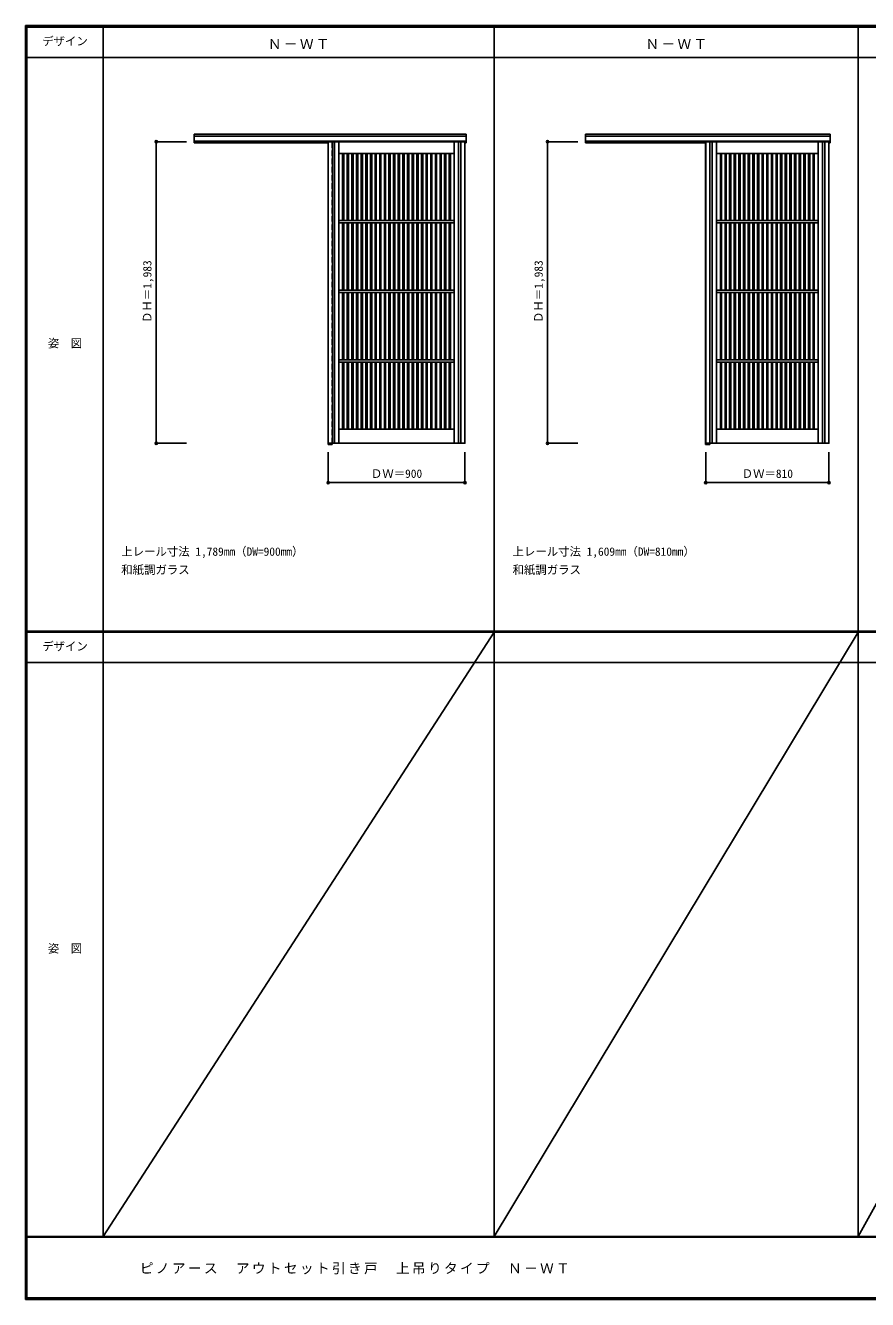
# Model space of a CAD drawing. Units: millimetres, scale not verified. Extents: x -6000 to 5700, y -4307 to 4175.
# Drawn here: x -6000 to -461, y -4205 to 4175 of the extents above; entities that cross this region are included whole.
import ezdxf
from ezdxf.enums import TextEntityAlignment as Align

# ---------------------------------------------------------------- set-up
doc = ezdxf.new("R2010")
doc.units = ezdxf.units.MM
doc.header["$LTSCALE"] = 30
doc.header["$PDMODE"] = 32
doc.header["$PDSIZE"] = 15
doc.linetypes.add('DASHED1', pattern=[1.8, 1.2, -0.6])
for name, color, linetype in [('0-2_扉', 3, 'Continuous'), ('0-3_仕上げ', 3, 'Continuous'), ('0-4_枠', 3, 'Continuous'), ('0-A_文字', 7, 'Continuous'), ('0-B_寸法', 4, 'Continuous'), ('F-1_枠', 6, 'Continuous'), ('F-A_文字', 7, 'Continuous')]:
    doc.layers.add(name, color=color, linetype=linetype)
doc.styles.add('ＭＳ ゴシック', font='')
doc.styles.get('ＭＳ ゴシック').set_extended_font_data('MS Gothic')

msp = doc.modelspace()

# ---------------------------------------------------------------- linework, layer by layer
at = {"layer": '0-2_扉', "color": 4, "linetype": 'DASHED1'}
for p, q in [((-4009, 3410), (-4009, 3406)), ((-1525, 3410), (-1525, 3406))]:
    msp.add_line(p, q, dxfattribs=at)
at = {"layer": '0-2_扉'}
for p, q in [((-4009, 3410), (-4009, 1427)), ((-4009, 3410), (-3109, 3410)), ((-1525, 3410), (-1525, 1427)), ((-1525, 3410), (-715, 3410))]:
    msp.add_line(p, q, dxfattribs=at)
for points in [[(-4009, 1427), (-3109, 1427), (-3109, 3410)], [(-1525, 1427), (-715, 1427), (-715, 3410)]]:
    msp.add_lwpolyline(points, dxfattribs=at)
at = {"layer": '0-3_仕上げ'}
for p, q in [((-3981.5, 3410), (-3981.5, 1427)), ((-3966.5, 3410), (-3966.5, 1427)), ((-3151.5, 1427), (-3151.5, 3410)), ((-3136.5, 1427), (-3136.5, 3410)), ((-1497.5, 3410), (-1497.5, 1427)), ((-1482.5, 3410), (-1482.5, 1427)), ((-757.5, 1427), (-757.5, 3410)), ((-742.5, 1427), (-742.5, 3410)), ((-3913.75, 3334), (-3913.75, 2891.5)), ((-3905.75, 3334), (-3905.75, 2891.5)), ((-3883.25, 3334), (-3883.25, 2891.5)), ((-3875.25, 3334), (-3875.25, 2891.5)), ((-3852.75, 3334), (-3852.75, 2891.5)), ((-3844.75, 3334), (-3844.75, 2891.5)), ((-3822.25, 3334), (-3822.25, 2891.5)), ((-3814.25, 3334), (-3814.25, 2891.5)), ((-3791.75, 3334), (-3791.75, 2891.5)), ((-3783.75, 3334), (-3783.75, 2891.5)), ((-3761.25, 3334), (-3761.25, 2891.5)), ((-3753.25, 3334), (-3753.25, 2891.5)), ((-3730.75, 3334), (-3730.75, 2891.5)), ((-3722.75, 3334), (-3722.75, 2891.5)), ((-3700.25, 3334), (-3700.25, 2891.5)), ((-3692.25, 3334), (-3692.25, 2891.5)), ((-3669.75, 3334), (-3669.75, 2891.5)), ((-3661.75, 3334), (-3661.75, 2891.5)), ((-3639.25, 3334), (-3639.25, 2891.5)), ((-3631.25, 3334), (-3631.25, 2891.5)), ((-3608.75, 3334), (-3608.75, 2891.5)), ((-3600.75, 3334), (-3600.75, 2891.5)), ((-3578.25, 3334), (-3578.25, 2891.5)), ((-3570.25, 3334), (-3570.25, 2891.5)), ((-3547.75, 3334), (-3547.75, 2891.5)), ((-3539.75, 3334), (-3539.75, 2891.5)), ((-3517.25, 3334), (-3517.25, 2891.5)), ((-3509.25, 3334), (-3509.25, 2891.5)), ((-3486.75, 3334), (-3486.75, 2891.5)), ((-3478.75, 3334), (-3478.75, 2891.5)), ((-3456.25, 3334), (-3456.25, 2891.5)), ((-3448.25, 3334), (-3448.25, 2891.5)), ((-3425.75, 3334), (-3425.75, 2891.5)), ((-3417.75, 3334), (-3417.75, 2891.5)), ((-3395.25, 3334), (-3395.25, 2891.5)), ((-3387.25, 3334), (-3387.25, 2891.5)), ((-3364.75, 3334), (-3364.75, 2891.5)), ((-3356.75, 3334), (-3356.75, 2891.5)), ((-3334.25, 3334), (-3334.25, 2891.5)), ((-3326.25, 3334), (-3326.25, 2891.5)), ((-3303.75, 3334), (-3303.75, 2891.5)), ((-3295.75, 3334), (-3295.75, 2891.5)), ((-3273.25, 3334), (-3273.25, 2891.5)), ((-3265.25, 3334), (-3265.25, 2891.5)), ((-3242.75, 3334), (-3242.75, 2891.5)), ((-3234.75, 3334), (-3234.75, 2891.5)), ((-3212.25, 3334), (-3212.25, 2891.5)), ((-3204.25, 3334), (-3204.25, 2891.5)), ((-1429, 3334), (-1429, 2891.5)), ((-1421, 3334), (-1421, 2891.5)), ((-1398.5, 3334), (-1398.5, 2891.5)), ((-1390.5, 3334), (-1390.5, 2891.5)), ((-1368, 3334), (-1368, 2891.5)), ((-1360, 3334), (-1360, 2891.5)), ((-1337.5, 3334), (-1337.5, 2891.5)), ((-1329.5, 3334), (-1329.5, 2891.5)), ((-1307, 3334), (-1307, 2891.5)), ((-1299, 3334), (-1299, 2891.5)), ((-1276.5, 3334), (-1276.5, 2891.5)), ((-1268.5, 3334), (-1268.5, 2891.5)), ((-1246, 3334), (-1246, 2891.5)), ((-1238, 3334), (-1238, 2891.5)), ((-1215.5, 3334), (-1215.5, 2891.5)), ((-1207.5, 3334), (-1207.5, 2891.5)), ((-1185, 3334), (-1185, 2891.5)), ((-1177, 3334), (-1177, 2891.5)), ((-1154.5, 3334), (-1154.5, 2891.5)), ((-1146.5, 3334), (-1146.5, 2891.5)), ((-1124, 3334), (-1124, 2891.5)), ((-1116, 3334), (-1116, 2891.5)), ((-1093.5, 3334), (-1093.5, 2891.5)), ((-1085.5, 3334), (-1085.5, 2891.5)), ((-1063, 3334), (-1063, 2891.5)), ((-1055, 3334), (-1055, 2891.5)), ((-1032.5, 3334), (-1032.5, 2891.5)), ((-1024.5, 3334), (-1024.5, 2891.5)), ((-1002, 3334), (-1002, 2891.5)), ((-994, 3334), (-994, 2891.5)), ((-971.5, 3334), (-971.5, 2891.5)), ((-963.5, 3334), (-963.5, 2891.5)), ((-941, 3334), (-941, 2891.5)), ((-933, 3334), (-933, 2891.5)), ((-910.5, 3334), (-910.5, 2891.5)), ((-902.5, 3334), (-902.5, 2891.5)), ((-880, 3334), (-880, 2891.5)), ((-872, 3334), (-872, 2891.5)), ((-849.5, 3334), (-849.5, 2891.5)), ((-841.5, 3334), (-841.5, 2891.5)), ((-819, 3334), (-819, 2891.5)), ((-811, 3334), (-811, 2891.5)), ((-3179, 2891.5), (-3939, 2891.5)), ((-3179, 2876.5), (-3939, 2876.5)), ((-3913.75, 2876.5), (-3913.75, 2434)), ((-3905.75, 2876.5), (-3905.75, 2434)), ((-3883.25, 2876.5), (-3883.25, 2434)), ((-3875.25, 2876.5), (-3875.25, 2434)), ((-3852.75, 2876.5), (-3852.75, 2434)), ((-3844.75, 2876.5), (-3844.75, 2434)), ((-3822.25, 2876.5), (-3822.25, 2434)), ((-3814.25, 2876.5), (-3814.25, 2434)), ((-3791.75, 2876.5), (-3791.75, 2434)), ((-3783.75, 2876.5), (-3783.75, 2434)), ((-3761.25, 2876.5), (-3761.25, 2434)), ((-3753.25, 2876.5), (-3753.25, 2434)), ((-3730.75, 2876.5), (-3730.75, 2434)), ((-3722.75, 2876.5), (-3722.75, 2434)), ((-3700.25, 2876.5), (-3700.25, 2434)), ((-3692.25, 2876.5), (-3692.25, 2434)), ((-3669.75, 2876.5), (-3669.75, 2434)), ((-3661.75, 2876.5), (-3661.75, 2434)), ((-3639.25, 2876.5), (-3639.25, 2434)), ((-3631.25, 2876.5), (-3631.25, 2434)), ((-3608.75, 2876.5), (-3608.75, 2434)), ((-3600.75, 2876.5), (-3600.75, 2434)), ((-3578.25, 2876.5), (-3578.25, 2434)), ((-3570.25, 2876.5), (-3570.25, 2434)), ((-3547.75, 2876.5), (-3547.75, 2434)), ((-3539.75, 2876.5), (-3539.75, 2434)), ((-3517.25, 2876.5), (-3517.25, 2434)), ((-3509.25, 2876.5), (-3509.25, 2434)), ((-3486.75, 2876.5), (-3486.75, 2434)), ((-3478.75, 2876.5), (-3478.75, 2434)), ((-3456.25, 2876.5), (-3456.25, 2434)), ((-3448.25, 2876.5), (-3448.25, 2434)), ((-3425.75, 2876.5), (-3425.75, 2434)), ((-3417.75, 2876.5), (-3417.75, 2434)), ((-3395.25, 2876.5), (-3395.25, 2434)), ((-3387.25, 2876.5), (-3387.25, 2434)), ((-3364.75, 2876.5), (-3364.75, 2434)), ((-3356.75, 2876.5), (-3356.75, 2434)), ((-3334.25, 2876.5), (-3334.25, 2434)), ((-3326.25, 2876.5), (-3326.25, 2434)), ((-3303.75, 2876.5), (-3303.75, 2434)), ((-3295.75, 2876.5), (-3295.75, 2434)), ((-3273.25, 2876.5), (-3273.25, 2434)), ((-3265.25, 2876.5), (-3265.25, 2434)), ((-3242.75, 2876.5), (-3242.75, 2434)), ((-3234.75, 2876.5), (-3234.75, 2434)), ((-3212.25, 2876.5), (-3212.25, 2434)), ((-3204.25, 2876.5), (-3204.25, 2434)), ((-785, 2891.5), (-1455, 2891.5)), ((-785, 2876.5), (-1455, 2876.5)), ((-1429, 2876.5), (-1429, 2434)), ((-1421, 2876.5), (-1421, 2434)), ((-1398.5, 2876.5), (-1398.5, 2434)), ((-1390.5, 2876.5), (-1390.5, 2434)), ((-1368, 2876.5), (-1368, 2434)), ((-1360, 2876.5), (-1360, 2434)), ((-1337.5, 2876.5), (-1337.5, 2434)), ((-1329.5, 2876.5), (-1329.5, 2434)), ((-1307, 2876.5), (-1307, 2434)), ((-1299, 2876.5), (-1299, 2434)), ((-1276.5, 2876.5), (-1276.5, 2434)), ((-1268.5, 2876.5), (-1268.5, 2434)), ((-1246, 2876.5), (-1246, 2434)), ((-1238, 2876.5), (-1238, 2434)), ((-1215.5, 2876.5), (-1215.5, 2434)), ((-1207.5, 2876.5), (-1207.5, 2434)), ((-1185, 2876.5), (-1185, 2434)), ((-1177, 2876.5), (-1177, 2434)), ((-1154.5, 2876.5), (-1154.5, 2434)), ((-1146.5, 2876.5), (-1146.5, 2434)), ((-1124, 2876.5), (-1124, 2434)), ((-1116, 2876.5), (-1116, 2434)), ((-1093.5, 2876.5), (-1093.5, 2434)), ((-1085.5, 2876.5), (-1085.5, 2434)), ((-1063, 2876.5), (-1063, 2434)), ((-1055, 2876.5), (-1055, 2434)), ((-1032.5, 2876.5), (-1032.5, 2434)), ((-1024.5, 2876.5), (-1024.5, 2434)), ((-1002, 2876.5), (-1002, 2434)), ((-994, 2876.5), (-994, 2434)), ((-971.5, 2876.5), (-971.5, 2434)), ((-963.5, 2876.5), (-963.5, 2434)), ((-941, 2876.5), (-941, 2434)), ((-933, 2876.5), (-933, 2434)), ((-910.5, 2876.5), (-910.5, 2434)), ((-902.5, 2876.5), (-902.5, 2434)), ((-880, 2876.5), (-880, 2434)), ((-872, 2876.5), (-872, 2434)), ((-849.5, 2876.5), (-849.5, 2434)), ((-841.5, 2876.5), (-841.5, 2434)), ((-819, 2876.5), (-819, 2434)), ((-811, 2876.5), (-811, 2434)), ((-3179, 2434), (-3939, 2434)), ((-785, 2434), (-1455, 2434)), ((-3179, 2419), (-3939, 2419)), ((-3913.75, 2419), (-3913.75, 1976.5)), ((-3905.75, 2419), (-3905.75, 1976.5)), ((-3883.25, 2419), (-3883.25, 1976.5)), ((-3875.25, 2419), (-3875.25, 1976.5)), ((-3852.75, 2419), (-3852.75, 1976.5)), ((-3844.75, 2419), (-3844.75, 1976.5)), ((-3822.25, 2419), (-3822.25, 1976.5)), ((-3814.25, 2419), (-3814.25, 1976.5)), ((-3791.75, 2419), (-3791.75, 1976.5)), ((-3783.75, 2419), (-3783.75, 1976.5)), ((-3761.25, 2419), (-3761.25, 1976.5)), ((-3753.25, 2419), (-3753.25, 1976.5)), ((-3730.75, 2419), (-3730.75, 1976.5)), ((-3722.75, 2419), (-3722.75, 1976.5)), ((-3700.25, 2419), (-3700.25, 1976.5)), ((-3692.25, 2419), (-3692.25, 1976.5)), ((-3669.75, 2419), (-3669.75, 1976.5)), ((-3661.75, 2419), (-3661.75, 1976.5)), ((-3639.25, 2419), (-3639.25, 1976.5)), ((-3631.25, 2419), (-3631.25, 1976.5)), ((-3608.75, 2419), (-3608.75, 1976.5)), ((-3600.75, 2419), (-3600.75, 1976.5)), ((-3578.25, 2419), (-3578.25, 1976.5)), ((-3570.25, 2419), (-3570.25, 1976.5)), ((-3547.75, 2419), (-3547.75, 1976.5)), ((-3539.75, 2419), (-3539.75, 1976.5)), ((-3517.25, 2419), (-3517.25, 1976.5)), ((-3509.25, 2419), (-3509.25, 1976.5)), ((-3486.75, 2419), (-3486.75, 1976.5)), ((-3478.75, 2419), (-3478.75, 1976.5)), ((-3456.25, 2419), (-3456.25, 1976.5)), ((-3448.25, 2419), (-3448.25, 1976.5)), ((-3425.75, 2419), (-3425.75, 1976.5)), ((-3417.75, 2419), (-3417.75, 1976.5)), ((-3395.25, 2419), (-3395.25, 1976.5)), ((-3387.25, 2419), (-3387.25, 1976.5)), ((-3364.75, 2419), (-3364.75, 1976.5)), ((-3356.75, 2419), (-3356.75, 1976.5)), ((-3334.25, 2419), (-3334.25, 1976.5)), ((-3326.25, 2419), (-3326.25, 1976.5)), ((-3303.75, 2419), (-3303.75, 1976.5)), ((-3295.75, 2419), (-3295.75, 1976.5)), ((-3273.25, 2419), (-3273.25, 1976.5)), ((-3265.25, 2419), (-3265.25, 1976.5)), ((-3242.75, 2419), (-3242.75, 1976.5)), ((-3234.75, 2419), (-3234.75, 1976.5)), ((-3212.25, 2419), (-3212.25, 1976.5)), ((-3204.25, 2419), (-3204.25, 1976.5)), ((-785, 2419), (-1455, 2419)), ((-1429, 2419), (-1429, 1976.5)), ((-1421, 2419), (-1421, 1976.5)), ((-1398.5, 2419), (-1398.5, 1976.5)), ((-1390.5, 2419), (-1390.5, 1976.5)), ((-1368, 2419), (-1368, 1976.5)), ((-1360, 2419), (-1360, 1976.5)), ((-1337.5, 2419), (-1337.5, 1976.5)), ((-1329.5, 2419), (-1329.5, 1976.5)), ((-1307, 2419), (-1307, 1976.5)), ((-1299, 2419), (-1299, 1976.5)), ((-1276.5, 2419), (-1276.5, 1976.5)), ((-1268.5, 2419), (-1268.5, 1976.5)), ((-1246, 2419), (-1246, 1976.5)), ((-1238, 2419), (-1238, 1976.5)), ((-1215.5, 2419), (-1215.5, 1976.5)), ((-1207.5, 2419), (-1207.5, 1976.5)), ((-1185, 2419), (-1185, 1976.5)), ((-1177, 2419), (-1177, 1976.5)), ((-1154.5, 2419), (-1154.5, 1976.5)), ((-1146.5, 2419), (-1146.5, 1976.5)), ((-1124, 2419), (-1124, 1976.5)), ((-1116, 2419), (-1116, 1976.5)), ((-1093.5, 2419), (-1093.5, 1976.5)), ((-1085.5, 2419), (-1085.5, 1976.5)), ((-1063, 2419), (-1063, 1976.5)), ((-1055, 2419), (-1055, 1976.5)), ((-1032.5, 2419), (-1032.5, 1976.5)), ((-1024.5, 2419), (-1024.5, 1976.5)), ((-1002, 2419), (-1002, 1976.5)), ((-994, 2419), (-994, 1976.5)), ((-971.5, 2419), (-971.5, 1976.5)), ((-963.5, 2419), (-963.5, 1976.5)), ((-941, 2419), (-941, 1976.5)), ((-933, 2419), (-933, 1976.5)), ((-910.5, 2419), (-910.5, 1976.5)), ((-902.5, 2419), (-902.5, 1976.5)), ((-880, 2419), (-880, 1976.5)), ((-872, 2419), (-872, 1976.5)), ((-849.5, 2419), (-849.5, 1976.5)), ((-841.5, 2419), (-841.5, 1976.5)), ((-819, 2419), (-819, 1976.5)), ((-811, 2419), (-811, 1976.5)), ((-3179, 1976.5), (-3939, 1976.5)), ((-3179, 1961.5), (-3939, 1961.5)), ((-3913.75, 1961.5), (-3913.75, 1519)), ((-3905.75, 1961.5), (-3905.75, 1519)), ((-3883.25, 1961.5), (-3883.25, 1519)), ((-3875.25, 1961.5), (-3875.25, 1519)), ((-3852.75, 1961.5), (-3852.75, 1519)), ((-3844.75, 1961.5), (-3844.75, 1519)), ((-3822.25, 1961.5), (-3822.25, 1519)), ((-3814.25, 1961.5), (-3814.25, 1519)), ((-3791.75, 1961.5), (-3791.75, 1519)), ((-3783.75, 1961.5), (-3783.75, 1519)), ((-3761.25, 1961.5), (-3761.25, 1519)), ((-3753.25, 1961.5), (-3753.25, 1519)), ((-3730.75, 1961.5), (-3730.75, 1519)), ((-3722.75, 1961.5), (-3722.75, 1519)), ((-3700.25, 1961.5), (-3700.25, 1519)), ((-3692.25, 1961.5), (-3692.25, 1519)), ((-3669.75, 1961.5), (-3669.75, 1519)), ((-3661.75, 1961.5), (-3661.75, 1519)), ((-3639.25, 1961.5), (-3639.25, 1519)), ((-3631.25, 1961.5), (-3631.25, 1519)), ((-3608.75, 1961.5), (-3608.75, 1519)), ((-3600.75, 1961.5), (-3600.75, 1519)), ((-3578.25, 1961.5), (-3578.25, 1519)), ((-3570.25, 1961.5), (-3570.25, 1519)), ((-3547.75, 1961.5), (-3547.75, 1519)), ((-3539.75, 1961.5), (-3539.75, 1519)), ((-3517.25, 1961.5), (-3517.25, 1519)), ((-3509.25, 1961.5), (-3509.25, 1519)), ((-3486.75, 1961.5), (-3486.75, 1519)), ((-3478.75, 1961.5), (-3478.75, 1519)), ((-3456.25, 1961.5), (-3456.25, 1519)), ((-3448.25, 1961.5), (-3448.25, 1519)), ((-3425.75, 1961.5), (-3425.75, 1519)), ((-3417.75, 1961.5), (-3417.75, 1519)), ((-3395.25, 1961.5), (-3395.25, 1519)), ((-3387.25, 1961.5), (-3387.25, 1519)), ((-3364.75, 1961.5), (-3364.75, 1519)), ((-3356.75, 1961.5), (-3356.75, 1519)), ((-3334.25, 1961.5), (-3334.25, 1519)), ((-3326.25, 1961.5), (-3326.25, 1519)), ((-3303.75, 1961.5), (-3303.75, 1519)), ((-3295.75, 1961.5), (-3295.75, 1519)), ((-3273.25, 1961.5), (-3273.25, 1519)), ((-3265.25, 1961.5), (-3265.25, 1519)), ((-3242.75, 1961.5), (-3242.75, 1519)), ((-3234.75, 1961.5), (-3234.75, 1519)), ((-3212.25, 1961.5), (-3212.25, 1519)), ((-3204.25, 1961.5), (-3204.25, 1519)), ((-785, 1976.5), (-1455, 1976.5)), ((-785, 1961.5), (-1455, 1961.5)), ((-1429, 1961.5), (-1429, 1519)), ((-1421, 1961.5), (-1421, 1519)), ((-1398.5, 1961.5), (-1398.5, 1519)), ((-1390.5, 1961.5), (-1390.5, 1519)), ((-1368, 1961.5), (-1368, 1519)), ((-1360, 1961.5), (-1360, 1519)), ((-1337.5, 1961.5), (-1337.5, 1519)), ((-1329.5, 1961.5), (-1329.5, 1519)), ((-1307, 1961.5), (-1307, 1519)), ((-1299, 1961.5), (-1299, 1519)), ((-1276.5, 1961.5), (-1276.5, 1519)), ((-1268.5, 1961.5), (-1268.5, 1519)), ((-1246, 1961.5), (-1246, 1519)), ((-1238, 1961.5), (-1238, 1519)), ((-1215.5, 1961.5), (-1215.5, 1519)), ((-1207.5, 1961.5), (-1207.5, 1519)), ((-1185, 1961.5), (-1185, 1519)), ((-1177, 1961.5), (-1177, 1519)), ((-1154.5, 1961.5), (-1154.5, 1519)), ((-1146.5, 1961.5), (-1146.5, 1519)), ((-1124, 1961.5), (-1124, 1519)), ((-1116, 1961.5), (-1116, 1519)), ((-1093.5, 1961.5), (-1093.5, 1519)), ((-1085.5, 1961.5), (-1085.5, 1519)), ((-1063, 1961.5), (-1063, 1519)), ((-1055, 1961.5), (-1055, 1519)), ((-1032.5, 1961.5), (-1032.5, 1519)), ((-1024.5, 1961.5), (-1024.5, 1519)), ((-1002, 1961.5), (-1002, 1519)), ((-994, 1961.5), (-994, 1519)), ((-971.5, 1961.5), (-971.5, 1519)), ((-963.5, 1961.5), (-963.5, 1519)), ((-941, 1961.5), (-941, 1519)), ((-933, 1961.5), (-933, 1519)), ((-910.5, 1961.5), (-910.5, 1519)), ((-902.5, 1961.5), (-902.5, 1519)), ((-880, 1961.5), (-880, 1519)), ((-872, 1961.5), (-872, 1519)), ((-849.5, 1961.5), (-849.5, 1519)), ((-841.5, 1961.5), (-841.5, 1519)), ((-819, 1961.5), (-819, 1519)), ((-811, 1961.5), (-811, 1519))]:
    msp.add_line(p, q, dxfattribs=at)
at = {"layer": '0-3_仕上げ', "color": 7}
for p, q in [((-3939, 3410), (-3939, 1427)), ((-3179, 1427), (-3179, 3410)), ((-1455, 3410), (-1455, 1427)), ((-785, 1427), (-785, 3410)), ((-3179, 3334), (-3939, 3334)), ((-785, 3334), (-1455, 3334)), ((-3179, 1519), (-3939, 1519)), ((-785, 1519), (-1455, 1519))]:
    msp.add_line(p, q, dxfattribs=at)
at = {"layer": '0-4_枠'}
for p, q in [((-4890, 3460), (-3101, 3460)), ((-4890, 3403), (-4890, 3460)), ((-4890, 3447), (-3101, 3447)), ((-3101, 3403), (-3101, 3460)), ((-2316, 3460), (-707, 3460)), ((-2316, 3403), (-2316, 3460)), ((-2316, 3447), (-707, 3447)), ((-707, 3403), (-707, 3460)), ((-4890, 3415), (-3101, 3415)), ((-4890, 3403), (-4009, 3403)), ((-4010, 3415), (-4010, 1418)), ((-3982, 3410), (-3982, 3415)), ((-3109, 3403), (-3101, 3403)), ((-2316, 3415), (-707, 3415)), ((-2316, 3403), (-1525, 3403)), ((-1526, 3415), (-1526, 1418)), ((-1498, 3410), (-1498, 3415)), ((-715, 3403), (-707, 3403)), ((-3982, 1427), (-3982, 1418)), ((-1498, 1427), (-1498, 1418)), ((-4010, 1418), (-3982, 1418)), ((-1526, 1418), (-1498, 1418))]:
    msp.add_line(p, q, dxfattribs=at)
at = {"layer": '0-4_枠', "color": 4, "linetype": 'DASHED1'}
for p, q in [((-3982, 1427), (-3982, 3410)), ((-1498, 1427), (-1498, 3410))]:
    msp.add_line(p, q, dxfattribs=at)
at = {"layer": '0-B_寸法'}
for p, q in [((-5140, 3410), (-5140, 1427)), ((-5140, 3410), (-4940, 3410)), ((-2566, 3410), (-2566, 1427)), ((-2566, 3410), (-2366, 3410)), ((-5140, 1427), (-4940, 1427)), ((-2566, 1427), (-2366, 1427)), ((-4009, 1168), (-4009, 1368)), ((-3109, 1168), (-3109, 1368)), ((-1525, 1168), (-1525, 1368)), ((-715, 1168), (-715, 1368)), ((-3109, 1168), (-4009, 1168)), ((-715, 1168), (-1525, 1168))]:
    msp.add_line(p, q, dxfattribs=at)
at = {"layer": '0-B_寸法', "color": 7}
for p in [(-5140, 3410), (-2566, 3410), (-5140, 1427), (-2566, 1427), (-4009, 1168), (-3109, 1168), (-1525, 1168), (-715, 1168)]:
    msp.add_point(p, dxfattribs=at)
at = {"layer": 'F-1_枠'}
for p, q in [((-6000, 4175), (5700, 4175)), ((-6000, 4175), (-6000, -4205)), ((-6000, 4170), (5700, 4170)), ((-6000, 4165), (5700, 4165)), ((-5995, 4175), (-5995, -4205)), ((-5990, 4175), (-5990, -4205)), ((-5490, 4175), (-5490, -3790)), ((-2916, -3790), (-2916, 4175)), ((-522, -3790), (-522, 4175)), ((-6000, 3965), (5700, 3965)), ((-6000, 190.5), (5700, 190.5)), ((-6000, 187.5), (5700, 187.5)), ((-6000, 184.5), (5700, 184.5)), ((-6000, -15.5), (5700, -15.5)), ((5700, -3790), (-6000, -3790)), ((5700, -3795), (-6000, -3795)), ((5700, -4195), (-6000, -4195)), ((5700, -4200), (-6000, -4200)), ((5700, -4205), (-6000, -4205))]:
    msp.add_line(p, q, dxfattribs=at)
at = {"layer": 'F-A_文字'}
for p, q in [((-2916, 184.5), (-5490, -3790)), ((-522, 184.5), (-2916, -3790)), ((1678, 184.5), (-522, -3790))]:
    msp.add_line(p, q, dxfattribs=at)

# ---------------------------------------------------------------- texts
at = {"layer": '0-A_文字', "style": 'ＭＳ ゴシック'}
for s, p in [('上レール寸法 1,789mm（DW=900mm）', (-5370, 670.5)), ('上レール寸法 1,609mm（DW=810mm）', (-2796, 670.5)), ('和紙調ガラス', (-5370, 550.5)), ('和紙調ガラス', (-2796, 550.5))]:
    msp.add_text(s, height=54.99, dxfattribs=at).set_placement(p, align=Align.BOTTOM_LEFT)
at = {"layer": '0-A_文字', "char_height": 65.98, "attachment_point": 7, "style": 'ＭＳ ゴシック'}
for insert in [(-4405.5, 4020), (-1921.5, 4020)]:
    msp.add_mtext('\\T1.17;Ｎ－ＷＴ', dxfattribs=dict(at, insert=insert))
at = {"layer": '0-B_寸法', "color": 7, "style": 'ＭＳ ゴシック'}
for p in [(-5155, 2218.25), (-2581, 2218.25)]:
    msp.add_text('ＤＨ＝1,983', height=54.99, rotation=90, dxfattribs=at).set_placement(p, align=Align.BOTTOM_LEFT)
for s, p in [('ＤＷ＝900', (-3727.75, 1183)), ('ＤＷ＝810', (-1288.75, 1183))]:
    msp.add_text(s, height=54.99, dxfattribs=at).set_placement(p, align=Align.BOTTOM_LEFT)
at = {"layer": 'F-A_文字', "style": 'ＭＳ ゴシック'}
for s, p in [('デザイン', (-5890, 4027.5)), ('姿\u3000図', (-5852.5, 2040.25)), ('デザイン', (-5890, 47)), ('姿\u3000図', (-5852.5, -1940.25))]:
    msp.add_text(s, height=54.99, dxfattribs=at).set_placement(p, align=Align.BOTTOM_LEFT)
at = {"layer": 'F-A_文字', "insert": (-5247.55, -4040), "char_height": 65.98, "attachment_point": 7, "style": 'ＭＳ ゴシック'}
msp.add_mtext('\\T1.17;ピノアース\u3000アウトセット引き戸\u3000上吊りタイプ\u3000Ｎ－ＷＴ', dxfattribs=at)

doc.saveas('drawing.dxf')
